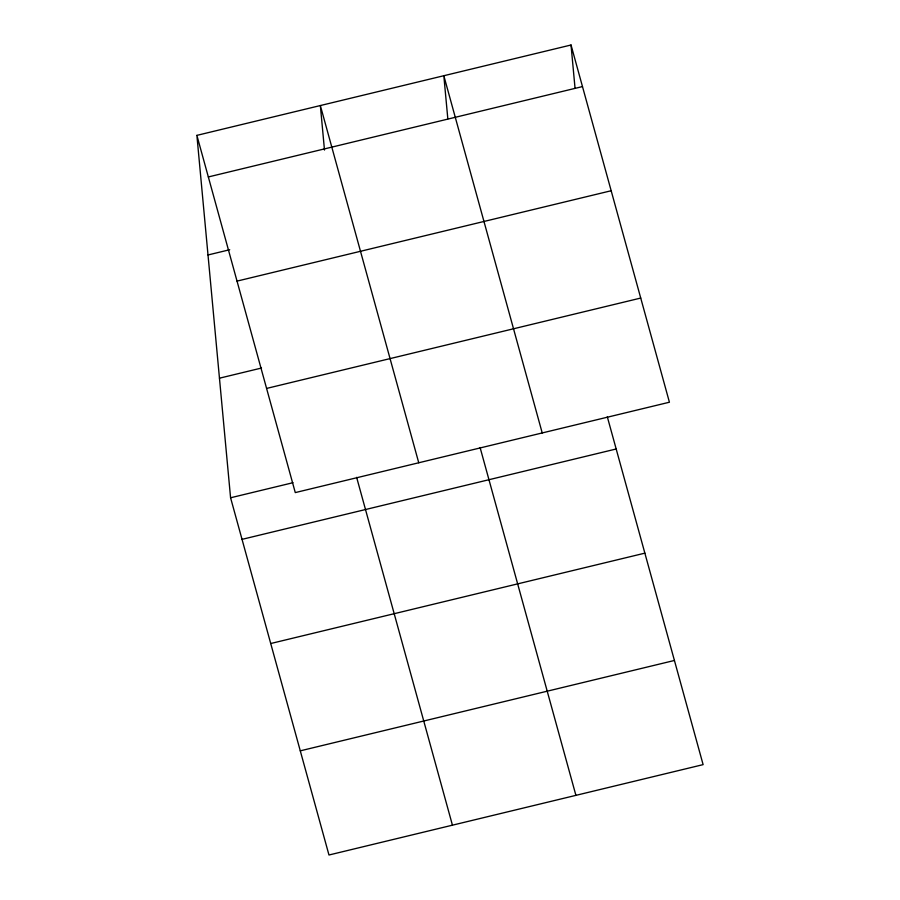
<?xml version="1.0" encoding="UTF-8"?>
<svg xmlns="http://www.w3.org/2000/svg" width="900" height="900" viewBox="0 0 900 900"><rect width="100%" height="100%" fill="white"/><g stroke="black" fill="none" stroke-linecap="round" stroke-linejoin="round"><path stroke-width="1.35" d="M196.886 135.371L571.028 45L669.42 402.221L295.279 492.593L196.886 135.371L230.58 497.779L328.973 855L703.114 764.629L607.309 416.801M208.339 176.951L582.48 86.58M208.001 254.97L229.714 249.727M237.026 281.115L611.168 190.744M219.465 378.191L261.517 368.032M266.591 388.429L640.732 298.058M230.58 497.779L292.995 482.704M242.032 539.359L616.174 448.988M270.72 643.523L644.861 553.151M300.285 750.836L674.426 660.465M542.216 432.945L443.824 75.724L447.829 118.834M480.094 447.525L575.91 795.352M418.748 462.769L320.355 105.547L324.484 150.053M356.636 477.349L452.441 825.176M571.028 45L575.033 88.11"/></g></svg>
